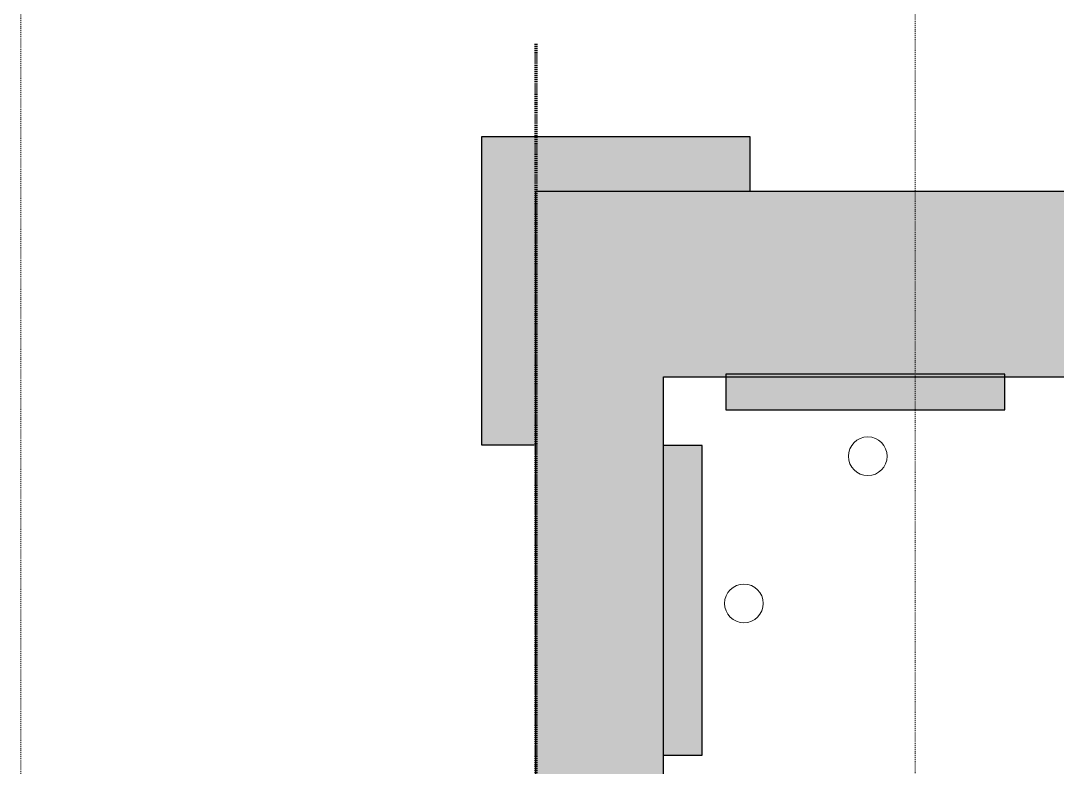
# Model space of a CAD drawing. Header units: inches. Extents: x -1287 to 1590, y -3558 to 989.
# Drawn here: x -64.8 to 69.1, y 764.1 to 860.5 of the extents above; entities that cross this region are included whole.
import ezdxf

# ---------------------------------------------------------------- set-up
doc = ezdxf.new("R2010")
doc.units = ezdxf.units.IN
doc.header["$MEASUREMENT"] = 0
doc.linetypes.add('Dash', pattern=[0.25, 0.125, -0.125])
doc.linetypes.add('Dash_2_', pattern=[0.25, 0.125, -0.125])
for name, color, linetype, lineweight in [('A-ANNO-MATC', 214, 'Dash', 140), ('A-FLOR', 192, 'Continuous', 18), ('A-WALL', 113, 'Continuous', 18), ('A-WALL-PATT', 111, 'Continuous', 18), ('G-ANNO-SYMB', 111, 'Continuous', 9), ('I-WALL', 2, 'Continuous', 18)]:
    doc.layers.add(name, color=color, linetype=linetype, lineweight=lineweight)

msp = doc.modelspace()

# ---------------------------------------------------------------- hatches: boundary and pattern name
at = {"layer": 'A-WALL-PATT', "lineweight": 9}
for points in [[(-5.28, 838.52), (29.4, 838.52), (29.4, 845.52), (-5.28, 845.52)], [(-5.28, 805.75), (1.72, 805.75), (1.72, 838.52), (-5.28, 838.52)], [(480.78, 814.52), (480.78, 838.52), (1.72, 838.52), (1.72, 814.52), (464.28, 814.52)], [(50.41, 810.26), (62.29, 810.26), (62.29, 814.88), (26.29, 814.88), (26.29, 810.26), (37.02, 810.26)], [(18.22, 765.68), (23.22, 765.68), (23.22, 805.68), (18.22, 805.68), (18.22, 773.99)]]:
    msp.add_hatch(color=7, dxfattribs=at).paths.add_polyline_path(points, flags=0)
h = msp.add_hatch(color=7, dxfattribs=at)
h.paths.add_polyline_path([(1.72, -1.17), (18.22, -1.17), (18.22, 116.22), (1.72, 116.22), (1.72, 47.47)], flags=0)
h.paths.add_polyline_path([(1.72, 154.72), (18.22, 154.72), (18.22, 335.37), (1.72, 335.37), (1.72, 158.24)], flags=0)
h.paths.add_polyline_path([(1.72, 388.37), (18.22, 388.37), (18.22, 814.52), (1.72, 814.52), (1.72, 423.46)], flags=0)

# ---------------------------------------------------------------- linework, layer by layer
at = {"layer": 'A-ANNO-MATC'}
msp.add_line((1.72, 857.52), (1.72, -90.48), dxfattribs=at)
at = {"layer": 'A-FLOR'}
for centre, start, end in [((44.61, 804.27), 0, 180), ((44.61, 804.27), 180, 0), ((28.61, 785.27), 0, 180), ((28.61, 785.27), 180, 0)]:
    msp.add_arc(centre, 2.5, start, end, dxfattribs=at)
at = {"layer": 'A-WALL', "color": 8, "lineweight": 30}
for p, q in [((29.4, 845.52), (-5.28, 845.52)), ((-5.28, 845.52), (-5.28, 805.75)), ((29.4, 838.52), (29.4, 845.52)), ((1.72, 599.96), (1.72, 838.52)), ((1.72, 838.52), (480.78, 838.52)), ((18.22, 814.52), (197.61, 814.52)), ((18.22, 388.37), (18.22, 814.52)), ((62.29, 814.88), (26.29, 814.88)), ((26.29, 814.88), (26.29, 810.26)), ((62.29, 810.26), (62.29, 814.88)), ((26.29, 810.26), (62.29, 810.26)), ((-5.28, 805.75), (1.72, 805.75))]:
    msp.add_line(p, q, dxfattribs=at)
at = {"layer": 'G-ANNO-SYMB', "linetype": 'Dash_2_'}
for p, q in [((-64.8, -205.54), (-64.8, 988.77)), ((50.74, 980.7), (50.74, -194.11))]:
    msp.add_line(p, q, dxfattribs=at)
at = {"layer": 'I-WALL', "color": 8, "lineweight": 30}
for p, q in [((23.22, 805.68), (18.22, 805.68)), ((23.22, 765.68), (23.22, 805.68)), ((18.22, 765.68), (23.22, 765.68))]:
    msp.add_line(p, q, dxfattribs=at)

doc.saveas('drawing.dxf')
